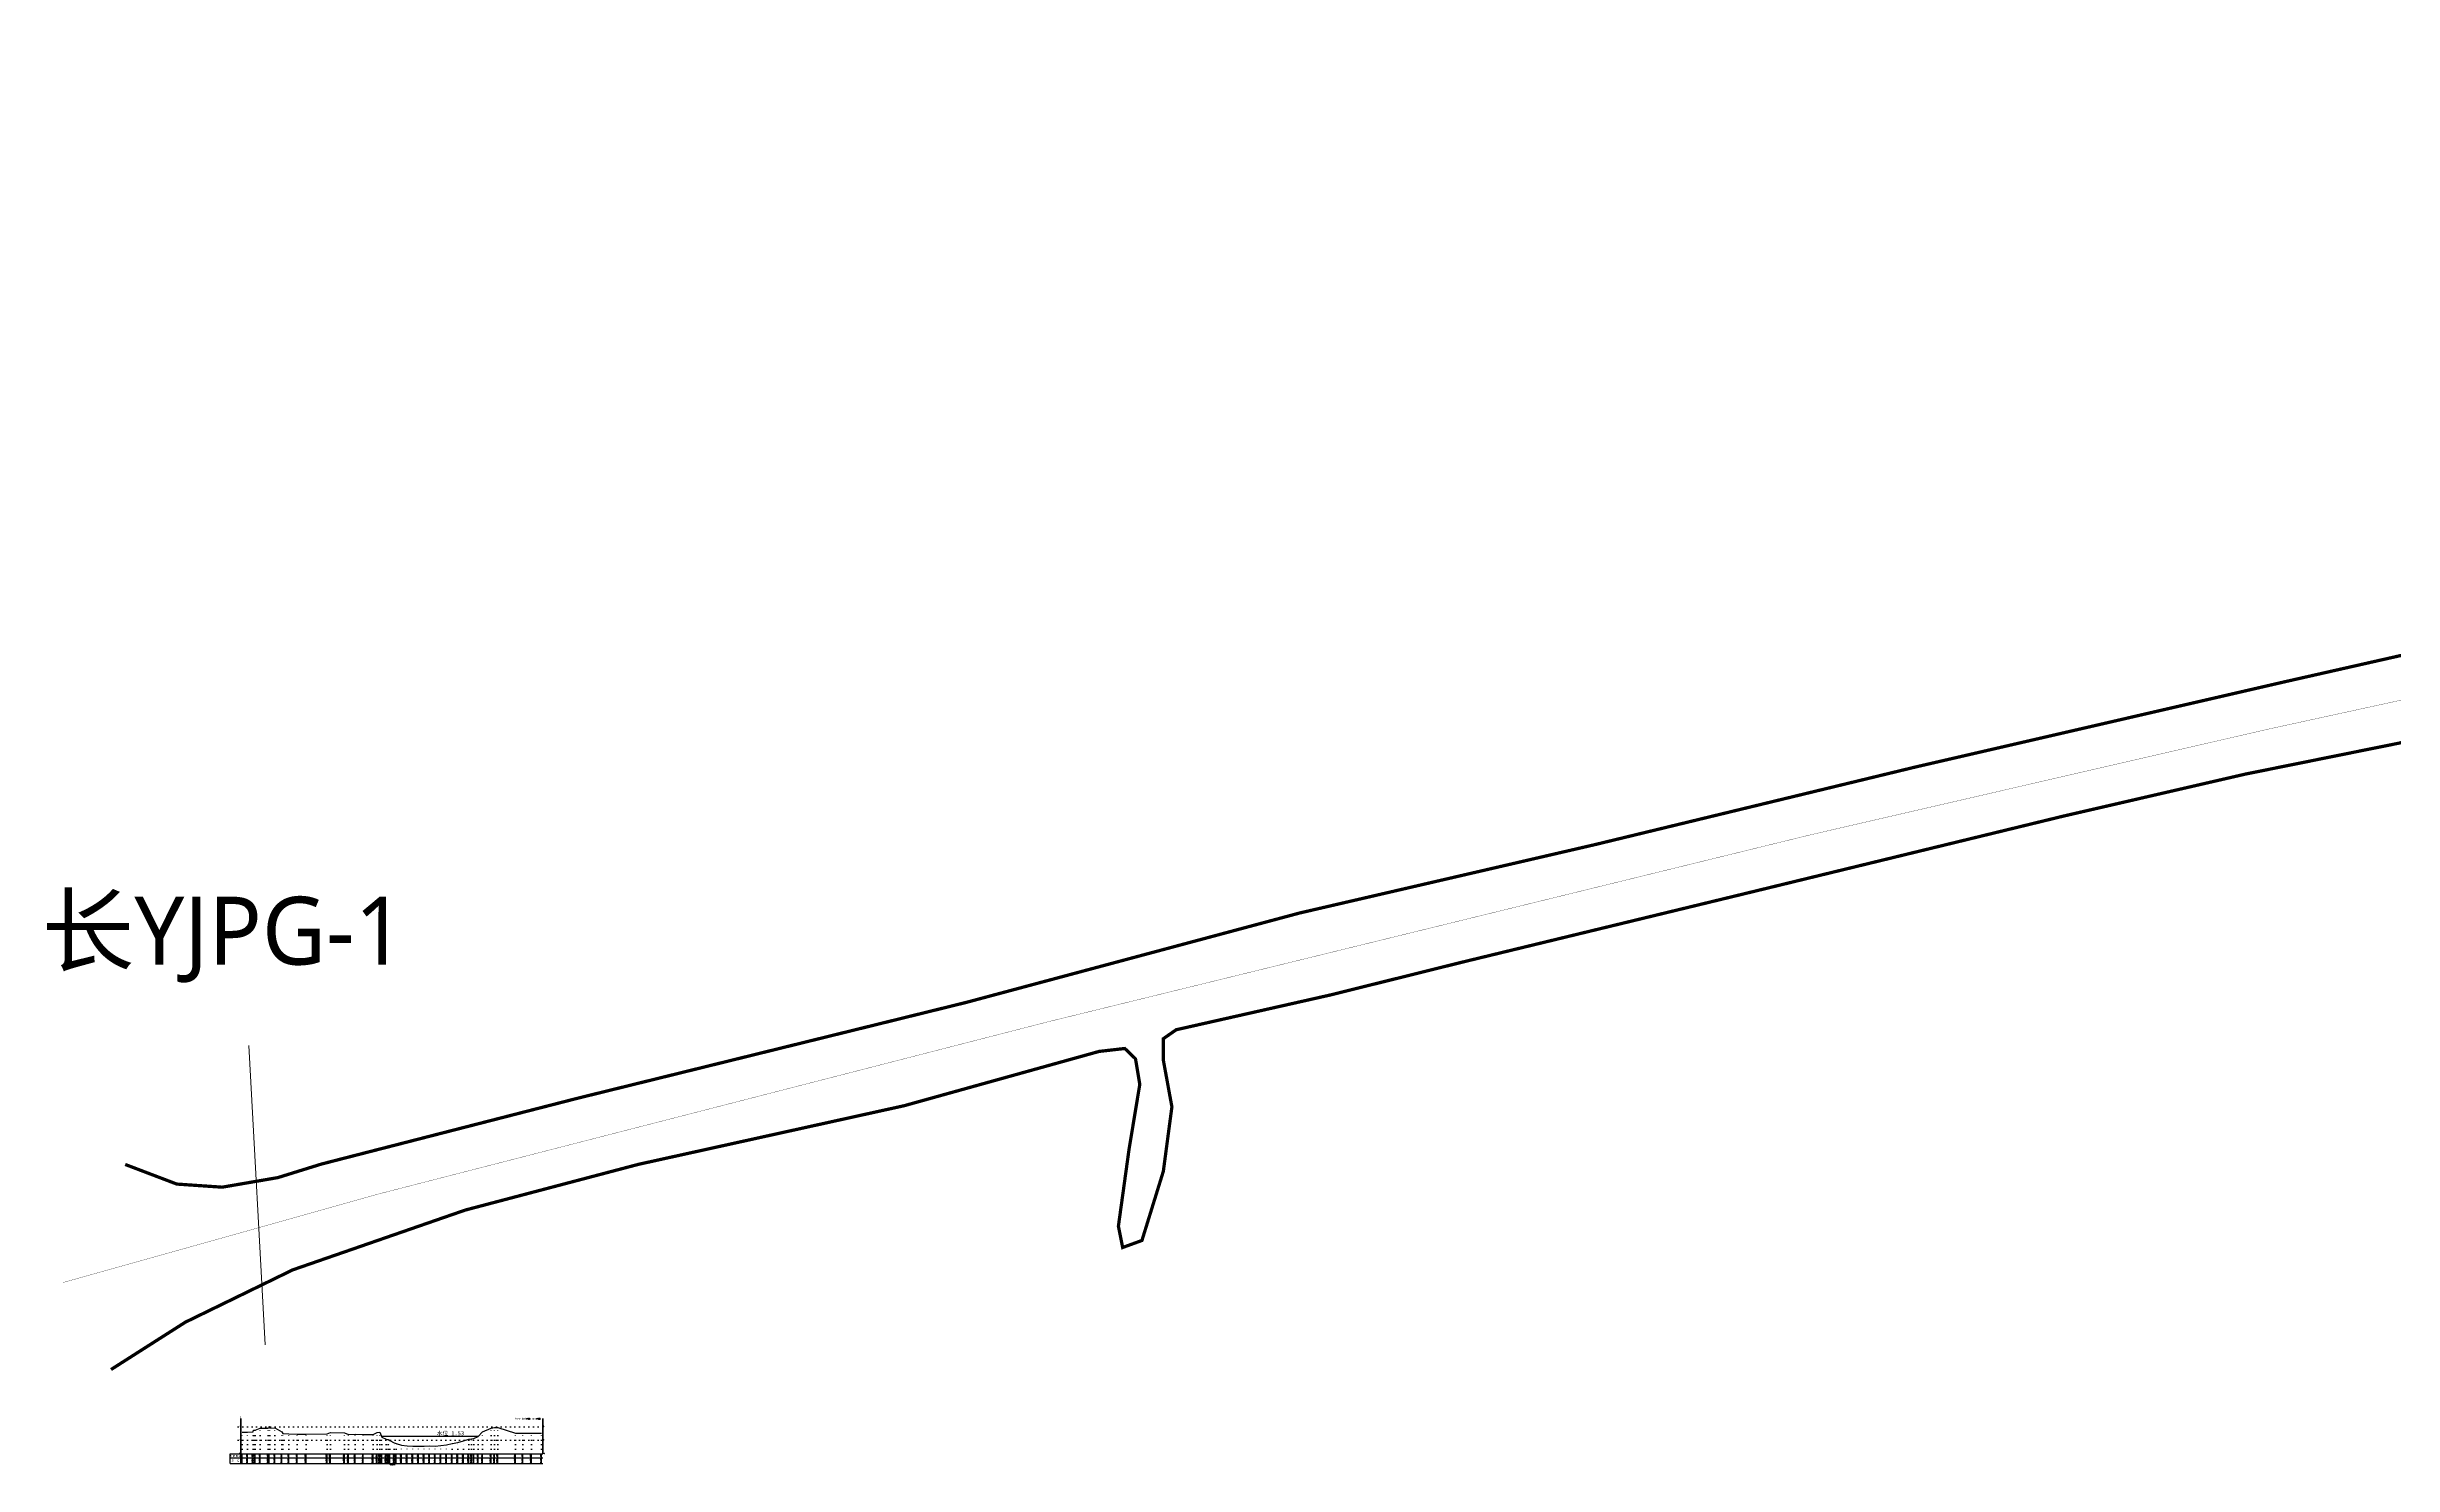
# Model space of a CAD drawing. Header units: millimetres. Extents: x 492417 to 501387, y 3423661 to 3433273.
# Drawn here: x 492417 to 493282, y 3424208 to 3424731 of the extents above; entities that cross this region are included whole.
import ezdxf
from ezdxf.enums import TextEntityAlignment as Align

# ---------------------------------------------------------------- set-up
doc = ezdxf.new("R2010")
doc.units = ezdxf.units.MM
doc.linetypes.add('X4', pattern=[1.6, 0, -1.6])
for name, color, linetype in [('DMX', 1, 'Continuous'), ('zdm1', 2, 'Continuous'), ('ZDMT5', 3, 'Continuous'), ('断面号', 7, 'Continuous'), ('断面线', 6, 'Continuous'), ('水位', 4, 'Continuous')]:
    doc.layers.add(name, color=color, linetype=linetype)
doc.layers.add('市级河道', color=160, linetype='Continuous', lineweight=40)
doc.layers.add('常水位岸线', color=7, linetype='Continuous', lineweight=0, true_color=0x00aeef)
doc.styles.add('HZ', font='rs.shx', dxfattribs={"width": 0.8, "bigfont": 'hztxt.shx'})
doc.styles.add('微软雅黑', font='msyh.ttf')
doc.styles.add('黑体', font='simhei.ttf')

msp = doc.modelspace()

# ---------------------------------------------------------------- linework, layer by layer
at = {"layer": 'DMX', "linetype": 'Continuous', "flags": 128}
msp.add_lwpolyline([(492489.23, 3424220.54), (492491.18, 3424220.53), (492493.23, 3424220.6), (492493.32, 3424221.24), (492494.04, 3424221.26), (492495.86, 3424222.05), (492498.82, 3424222.06), (492498.96, 3424222.26), (492499.12, 3424222.26), (492499.18, 3424222.65), (492499.3, 3424222.66), (492499.4, 3424222.02), (492501.27, 3424222.1), (492503.88, 3424220.69), (492504.15, 3424220.01), (492506.45, 3424219.9), (492509.53, 3424219.76), (492512.78, 3424219.78), (492520.52, 3424219.89), (492521.73, 3424220.4), (492526.91, 3424220.27), (492528.34, 3424219.63), (492530.84, 3424219.77), (492533.8, 3424219.64), (492537.42, 3424219.68), (492538.95, 3424220.43), (492539.88, 3424220.55), (492540.61, 3424218.67), (492542.23, 3424217.97), (492543.04, 3424217.8), (492543.65, 3424217.42), (492545.24, 3424216.56), (492545.95, 3424216.4), (492547.89, 3424215.77), (492549.99, 3424215.49), (492552.08, 3424215.37), (492554.18, 3424215.32), (492556.23, 3424215.33), (492558.29, 3424215.45), (492560.34, 3424215.34), (492562.46, 3424215.62), (492564.54, 3424215.85), (492566.6, 3424216.33), (492568.62, 3424216.75), (492570.7, 3424217.35), (492572.68, 3424217.98), (492573.74, 3424218.1), (492574.58, 3424218.16), (492576.2, 3424218.91), (492577.8, 3424220.67), (492580.94, 3424222.04), (492582.22, 3424222.24), (492583.4, 3424222.25), (492589.93, 3424220.17), (492592.66, 3424220.11), (492595.81, 3424220.11), (492599.55, 3424220.15)], dxfattribs=at)
at = {"layer": 'zdm1', "linetype": 'X4'}
for p, q in [((492487.73, 3424222.53), (492601.05, 3424222.53)), ((492487.73, 3424217.53), (492601.05, 3424217.53)), ((492487.73, 3424212.53), (492601.05, 3424212.53))]:
    msp.add_line(p, q, dxfattribs=at)
at = {"layer": 'zdm1', "linetype": 'Continuous'}
for p, q in [((492488.68, 3424212.53), (492488.68, 3424225.53)), ((492488.78, 3424212.53), (492488.78, 3424225.53)), ((492600, 3424212.53), (492600, 3424225.53)), ((492600.1, 3424212.53), (492600.1, 3424225.53)), ((492484.73, 3424209.03), (492484.73, 3424212.53)), ((492484.73, 3424212.53), (492489.23, 3424212.53)), ((492484.73, 3424211.03), (492600.05, 3424211.03)), ((492488.73, 3424209.03), (492488.73, 3424212.53)), ((492489.23, 3424212.53), (492600.05, 3424212.53)), ((492484.73, 3424209.03), (492600.05, 3424209.03))]:
    msp.add_line(p, q, dxfattribs=at)
at = {"layer": 'zdm1', "linetype": 'Continuous', "flags": 128}
for points in [[(492488.73, 3424225.53, 0.1, 0.1, 0), (492488.73, 3424226.53, 0.1, 0.1, 0)], [(492488.73, 3424223.53, 0.1, 0.1, 0), (492488.73, 3424224.53, 0.1, 0.1, 0)], [(492488.73, 3424221.53, 0.1, 0.1, 0), (492488.73, 3424222.53, 0.1, 0.1, 0)], [(492488.73, 3424219.53, 0.1, 0.1, 0), (492488.73, 3424220.53, 0.1, 0.1, 0)], [(492600.05, 3424225.53, 0.1, 0.1, 0), (492600.05, 3424226.53, 0.1, 0.1, 0)], [(492600.05, 3424223.53, 0.1, 0.1, 0), (492600.05, 3424224.53, 0.1, 0.1, 0)], [(492600.05, 3424221.53, 0.1, 0.1, 0), (492600.05, 3424222.53, 0.1, 0.1, 0)], [(492600.05, 3424219.53, 0.1, 0.1, 0), (492600.05, 3424220.53, 0.1, 0.1, 0)], [(492488.73, 3424217.53, 0.1, 0.1, 0), (492488.73, 3424218.53, 0.1, 0.1, 0)], [(492488.73, 3424215.53, 0.1, 0.1, 0), (492488.73, 3424216.53, 0.1, 0.1, 0)], [(492488.73, 3424213.53, 0.1, 0.1, 0), (492488.73, 3424214.53, 0.1, 0.1, 0)], [(492600.05, 3424217.53, 0.1, 0.1, 0), (492600.05, 3424218.53, 0.1, 0.1, 0)], [(492600.05, 3424215.53, 0.1, 0.1, 0), (492600.05, 3424216.53, 0.1, 0.1, 0)], [(492600.05, 3424213.53, 0.1, 0.1, 0), (492600.05, 3424214.53, 0.1, 0.1, 0)]]:
    msp.add_lwpolyline(points, format="xyseb", dxfattribs=at)
at = {"layer": 'ZDMT5', "linetype": 'X4'}
for p, q in [((492489.23, 3424212.53), (492489.23, 3424220.54)), ((492491.18, 3424212.53), (492491.18, 3424220.53)), ((492493.23, 3424212.53), (492493.23, 3424220.6)), ((492493.32, 3424212.53), (492493.32, 3424221.24)), ((492494.04, 3424212.53), (492494.04, 3424221.26)), ((492495.86, 3424212.53), (492495.86, 3424222.05)), ((492498.82, 3424212.53), (492498.82, 3424222.06)), ((492498.96, 3424212.53), (492498.96, 3424222.26)), ((492499.12, 3424212.53), (492499.12, 3424222.26)), ((492499.18, 3424212.53), (492499.18, 3424222.65)), ((492499.3, 3424212.53), (492499.3, 3424222.66)), ((492499.4, 3424212.53), (492499.4, 3424222.02)), ((492501.27, 3424212.53), (492501.27, 3424222.1)), ((492503.88, 3424212.53), (492503.88, 3424220.69)), ((492504.15, 3424212.53), (492504.15, 3424220.01)), ((492506.45, 3424212.53), (492506.45, 3424219.9)), ((492509.53, 3424212.53), (492509.53, 3424219.76)), ((492512.78, 3424212.53), (492512.78, 3424219.78)), ((492520.52, 3424212.53), (492520.52, 3424219.89)), ((492521.73, 3424212.53), (492521.73, 3424220.4)), ((492526.91, 3424212.53), (492526.91, 3424220.27)), ((492528.34, 3424212.53), (492528.34, 3424219.63)), ((492530.84, 3424212.53), (492530.84, 3424219.77)), ((492533.8, 3424212.53), (492533.8, 3424219.64)), ((492537.42, 3424212.53), (492537.42, 3424219.68)), ((492538.95, 3424212.53), (492538.95, 3424220.43)), ((492539.88, 3424212.53), (492539.88, 3424220.55)), ((492577.8, 3424212.53), (492577.8, 3424220.67)), ((492580.94, 3424212.53), (492580.94, 3424222.04)), ((492582.22, 3424212.53), (492582.22, 3424222.24)), ((492583.4, 3424212.53), (492583.4, 3424222.25)), ((492589.93, 3424212.53), (492589.93, 3424220.17)), ((492592.66, 3424212.53), (492592.66, 3424220.11)), ((492595.81, 3424212.53), (492595.81, 3424220.11)), ((492599.55, 3424212.53), (492599.55, 3424220.15)), ((492540.61, 3424212.53), (492540.61, 3424218.67)), ((492542.23, 3424212.53), (492542.23, 3424217.97)), ((492543.04, 3424212.53), (492543.04, 3424217.8)), ((492543.65, 3424212.53), (492543.65, 3424217.42)), ((492545.24, 3424212.53), (492545.24, 3424216.56)), ((492545.95, 3424212.53), (492545.95, 3424216.4)), ((492547.89, 3424212.53), (492547.89, 3424215.77)), ((492549.99, 3424212.53), (492549.99, 3424215.49)), ((492552.08, 3424212.53), (492552.08, 3424215.37)), ((492554.18, 3424212.53), (492554.18, 3424215.32)), ((492556.23, 3424212.53), (492556.23, 3424215.33)), ((492558.29, 3424212.53), (492558.29, 3424215.45)), ((492560.34, 3424212.53), (492560.34, 3424215.34)), ((492562.46, 3424212.53), (492562.46, 3424215.62)), ((492564.54, 3424212.53), (492564.54, 3424215.85)), ((492566.6, 3424212.53), (492566.6, 3424216.33)), ((492568.62, 3424212.53), (492568.62, 3424216.75)), ((492570.7, 3424212.53), (492570.7, 3424217.35)), ((492572.68, 3424212.53), (492572.68, 3424217.98)), ((492573.74, 3424212.53), (492573.74, 3424218.1)), ((492574.58, 3424212.53), (492574.58, 3424218.16)), ((492576.2, 3424212.53), (492576.2, 3424218.91))]:
    msp.add_line(p, q, dxfattribs=at)
at = {"layer": 'ZDMT5', "linetype": 'Continuous'}
for p, q in [((492489.23, 3424209.03), (492489.23, 3424212.53)), ((492491.18, 3424209.03), (492491.18, 3424212.53)), ((492493.23, 3424209.03), (492493.23, 3424212.53)), ((492494.04, 3424209.03), (492494.04, 3424212.53)), ((492495.86, 3424209.03), (492495.86, 3424212.53)), ((492498.82, 3424209.03), (492498.82, 3424212.53)), ((492499.12, 3424209.03), (492499.12, 3424212.53)), ((492501.27, 3424209.03), (492501.27, 3424212.53)), ((492503.88, 3424209.03), (492503.88, 3424212.53)), ((492506.45, 3424209.03), (492506.45, 3424212.53)), ((492509.53, 3424209.03), (492509.53, 3424212.53)), ((492512.78, 3424209.03), (492512.78, 3424212.53)), ((492520.52, 3424209.03), (492520.52, 3424212.53)), ((492521.73, 3424209.03), (492521.73, 3424212.53)), ((492526.91, 3424209.03), (492526.91, 3424212.53)), ((492528.34, 3424209.03), (492528.34, 3424212.53)), ((492530.84, 3424209.03), (492530.84, 3424212.53)), ((492533.8, 3424209.03), (492533.8, 3424212.53)), ((492537.42, 3424209.03), (492537.42, 3424212.53)), ((492538.95, 3424209.03), (492538.95, 3424212.53)), ((492539.88, 3424209.03), (492539.88, 3424212.53)), ((492540.61, 3424209.03), (492540.61, 3424212.53)), ((492542.23, 3424209.03), (492542.23, 3424212.53)), ((492543.04, 3424209.03), (492543.04, 3424212.53)), ((492543.65, 3424209.03), (492543.65, 3424212.53)), ((492545.24, 3424209.03), (492545.24, 3424212.53)), ((492545.95, 3424209.03), (492545.95, 3424212.53)), ((492547.89, 3424209.03), (492547.89, 3424212.53)), ((492549.99, 3424209.03), (492549.99, 3424212.53)), ((492552.08, 3424209.03), (492552.08, 3424212.53)), ((492554.18, 3424209.03), (492554.18, 3424212.53)), ((492556.23, 3424209.03), (492556.23, 3424212.53)), ((492558.29, 3424209.03), (492558.29, 3424212.53)), ((492560.34, 3424209.03), (492560.34, 3424212.53)), ((492562.46, 3424209.03), (492562.46, 3424212.53)), ((492564.54, 3424209.03), (492564.54, 3424212.53)), ((492566.6, 3424209.03), (492566.6, 3424212.53)), ((492568.62, 3424209.03), (492568.62, 3424212.53)), ((492570.7, 3424209.03), (492570.7, 3424212.53)), ((492572.68, 3424209.03), (492572.68, 3424212.53)), ((492573.74, 3424209.03), (492573.74, 3424212.53)), ((492574.58, 3424209.03), (492574.58, 3424212.53)), ((492576.2, 3424209.03), (492576.2, 3424212.53)), ((492577.8, 3424209.03), (492577.8, 3424212.53)), ((492580.94, 3424209.03), (492580.94, 3424212.53)), ((492582.22, 3424209.03), (492582.22, 3424212.53)), ((492583.4, 3424209.03), (492583.4, 3424212.53)), ((492589.93, 3424209.03), (492589.93, 3424212.53)), ((492592.66, 3424209.03), (492592.66, 3424212.53)), ((492595.81, 3424209.03), (492595.81, 3424212.53)), ((492599.55, 3424209.03), (492599.55, 3424212.53))]:
    msp.add_line(p, q, dxfattribs=at)
at = {"layer": '市级河道', "lineweight": 0, "const_width": 0.1}
msp.add_lwpolyline([(492423.23, 3424275.65), (492489.38, 3424294.17), (492539.09, 3424308.15), (492785.7, 3424371.55), (493066.76, 3424440.44), (493235.5, 3424479.38), (493391.25, 3424513.33), (493499.08, 3424535.79), (493623.89, 3424567.24), (493744.7, 3424604.69), (493910.94, 3424651.11), (494113.62, 3424701.53), (494145.49, 3424706.4), (494254.71, 3424730.64)], dxfattribs=at)
at = {"layer": '常水位岸线', "const_width": 1.2, "elevation": 1.1, "flags": 128}
msp.add_lwpolyline([(492446.11, 3424319.12), (492465.1, 3424311.9), (492481.82, 3424310.75), (492502.35, 3424314.28), (492518.32, 3424319.24), (492523.95, 3424320.69), (492612.71, 3424343.48), (492755.97, 3424378.79), (492878.85, 3424411.72), (492987.67, 3424436.91), (493105.69, 3424465.47), (493241.53, 3424496.81), (493356.51, 3424522.8), (493421.07, 3424534.63), (493548.57, 3424566.85), (493552.35, 3424568.02), (493555.75, 3424569.07), (493559.15, 3424570.13), (493568.83, 3424573.13), (493572.87, 3424574.38), (493575.33, 3424575.14), (493576.92, 3424575.83), (493583.19, 3424578.52)], dxfattribs=at)
at = {"layer": '常水位岸线', "const_width": 1.2, "flags": 128}
msp.add_lwpolyline([(493377.96, 3424493.23), (493227.44, 3424462.9), (493160.47, 3424447.45), (493039.86, 3424418.12), (492939.04, 3424393.69), (492890.15, 3424381.53), (492833.38, 3424368.73), (492828.64, 3424365.43), (492828.64, 3424357.55), (492831.8, 3424340.32), (492828.64, 3424316.59), (492820.76, 3424291.13), (492813.66, 3424288.54), (492812.08, 3424296.37), (492812.71, 3424300.92), (492816.03, 3424324.86), (492819.97, 3424348.61), (492818.39, 3424358.02), (492814.45, 3424361.83), (492804.98, 3424360.75), (492733.2, 3424340.77), (492635.18, 3424319.15), (492571.41, 3424302.32), (492532.04, 3424288.68), (492507.84, 3424280.3), (492468.27, 3424261.03), (492454.57, 3424252.31), (492440.88, 3424243.59)], dxfattribs=at)
at = {"layer": '断面线', "lineweight": 0}
msp.add_line((492491.61, 3424362.89, 10), (492497.66, 3424252.73, 10), dxfattribs=at)
at = {"layer": '水位', "linetype": 'Continuous', "flags": 128}
msp.add_lwpolyline([(492540.46, 3424219.06), (492540.61, 3424219.06), (492542.23, 3424219.06), (492543.04, 3424219.06), (492543.65, 3424219.06), (492545.24, 3424219.06), (492545.95, 3424219.06), (492547.89, 3424219.06), (492549.99, 3424219.06), (492552.08, 3424219.06), (492554.18, 3424219.06), (492556.23, 3424219.06), (492558.29, 3424219.06), (492560.34, 3424219.06), (492562.46, 3424219.06), (492564.54, 3424219.06), (492566.6, 3424219.06), (492568.62, 3424219.06), (492570.7, 3424219.06), (492572.68, 3424219.06), (492573.74, 3424219.06), (492574.58, 3424219.06), (492576.2, 3424219.06), (492576.34, 3424219.06)], dxfattribs=at)

# ---------------------------------------------------------------- texts
at = {"layer": 'zdm1', "linetype": 'Continuous', "style": 'HZ', "width": 0.8}
for s, p in [('5', (492488.63, 3424222.53)), ('-5', (492488.63, 3424212.53)), ('0', (492488.63, 3424217.53))]:
    msp.add_text(s, height=0.3, dxfattribs=at).set_placement(p, align=Align.BOTTOM_RIGHT)
for s, p in [('5', (492600.15, 3424222.53)), ('0', (492600.15, 3424217.53)), ('-5', (492600.15, 3424212.53))]:
    msp.add_text(s, height=0.3, dxfattribs=at).set_placement(p)
for s, height, p in [('地 面 高 程', 0.6, (492486.73, 3424211.78)), ('里    程', 0.6, (492486.73, 3424210.03)), ('长YJPG-1', 0.4, (492544.39, 3424208.63))]:
    msp.add_text(s, height=height, dxfattribs=at).set_placement(p, align=Align.MIDDLE)
at = {"layer": 'ZDMT5', "linetype": 'Continuous', "style": 'HZ', "width": 0.8}
msp.add_text('比例尺:  横向 1:100  纵向 1:100', height=0.5, dxfattribs=at).set_placement((492599.05, 3424225.03), align=Align.BOTTOM_RIGHT)
for s, p in [('3.01', (492489.18, 3424211.78)), ('0+000.0', (492489.18, 3424210.03)), ('3.00', (492491.13, 3424211.78)), ('0+002.0', (492491.13, 3424210.03)), ('3.07', (492493.18, 3424211.78)), ('0+004.0', (492493.18, 3424210.03)), ('3.73', (492493.99, 3424211.78)), ('0+004.8', (492493.99, 3424210.03)), ('4.52', (492495.81, 3424211.78)), ('0+006.6', (492495.81, 3424210.03)), ('4.53', (492498.77, 3424211.78)), ('0+009.6', (492498.77, 3424210.03)), ('4.73', (492499.07, 3424211.78)), ('0+009.9', (492499.07, 3424210.03)), ('4.57', (492501.22, 3424211.78)), ('0+012.0', (492501.22, 3424210.03)), ('3.16', (492503.83, 3424211.78)), ('0+014.7', (492503.83, 3424210.03)), ('2.37', (492506.4, 3424211.78)), ('0+017.2', (492506.4, 3424210.03)), ('2.23', (492509.48, 3424211.78)), ('0+020.3', (492509.48, 3424210.03)), ('2.25', (492512.73, 3424211.78)), ('0+023.6', (492512.73, 3424210.03)), ('2.36', (492520.47, 3424211.78)), ('0+031.3', (492520.47, 3424210.03)), ('2.87', (492521.68, 3424211.78)), ('0+032.5', (492521.68, 3424210.03)), ('2.74', (492526.86, 3424211.78)), ('0+037.7', (492526.86, 3424210.03)), ('2.10', (492528.29, 3424211.78)), ('0+039.1', (492528.29, 3424210.03)), ('2.24', (492530.79, 3424211.78)), ('0+041.6', (492530.79, 3424210.03)), ('2.11', (492533.75, 3424211.78)), ('0+044.6', (492533.75, 3424210.03)), ('2.15', (492537.37, 3424211.78)), ('0+048.2', (492537.37, 3424210.03)), ('2.90', (492538.9, 3424211.78)), ('0+049.7', (492538.9, 3424210.03)), ('3.02', (492539.83, 3424211.78)), ('0+050.7', (492539.83, 3424210.03)), ('1.14', (492540.56, 3424211.78)), ('0+051.4', (492540.56, 3424210.03)), ('0.44', (492542.18, 3424211.78)), ('0+053.0', (492542.18, 3424210.03)), ('0.27', (492542.99, 3424211.78)), ('0+053.8', (492542.99, 3424210.03)), ('-0.11', (492543.6, 3424211.78)), ('0+054.4', (492543.6, 3424210.03)), ('-0.97', (492545.19, 3424211.78)), ('0+056.0', (492545.19, 3424210.03)), ('-1.13', (492545.9, 3424211.78)), ('0+056.7', (492545.9, 3424210.03)), ('-1.76', (492547.84, 3424211.78)), ('0+058.7', (492547.84, 3424210.03)), ('-2.04', (492549.94, 3424211.78)), ('0+060.8', (492549.94, 3424210.03)), ('-2.16', (492552.03, 3424211.78)), ('0+062.9', (492552.03, 3424210.03)), ('-2.21', (492554.13, 3424211.78)), ('0+065.0', (492554.13, 3424210.03)), ('-2.20', (492556.18, 3424211.78)), ('0+067.0', (492556.18, 3424210.03)), ('-2.08', (492558.24, 3424211.78)), ('0+069.1', (492558.24, 3424210.03)), ('-2.19', (492560.29, 3424211.78)), ('0+071.1', (492560.29, 3424210.03)), ('-1.91', (492562.41, 3424211.78)), ('0+073.2', (492562.41, 3424210.03)), ('-1.68', (492564.49, 3424211.78)), ('0+075.3', (492564.49, 3424210.03)), ('-1.20', (492566.55, 3424211.78)), ('0+077.4', (492566.55, 3424210.03)), ('-0.78', (492568.57, 3424211.78)), ('0+079.4', (492568.57, 3424210.03)), ('-0.18', (492570.65, 3424211.78)), ('0+081.5', (492570.65, 3424210.03)), ('0.45', (492572.63, 3424211.78)), ('0+083.5', (492572.63, 3424210.03)), ('0.57', (492573.69, 3424211.78)), ('0+084.5', (492573.69, 3424210.03)), ('0.63', (492574.53, 3424211.78)), ('0+085.4', (492574.53, 3424210.03)), ('1.38', (492576.15, 3424211.78)), ('0+087.0', (492576.15, 3424210.03)), ('3.14', (492577.75, 3424211.78)), ('0+088.6', (492577.75, 3424210.03)), ('4.51', (492580.89, 3424211.78)), ('0+091.7', (492580.89, 3424210.03)), ('4.71', (492582.17, 3424211.78)), ('0+093.0', (492582.17, 3424210.03)), ('4.72', (492583.35, 3424211.78)), ('0+094.2', (492583.35, 3424210.03)), ('2.64', (492589.88, 3424211.78)), ('0+100.7', (492589.88, 3424210.03)), ('2.58', (492592.61, 3424211.78)), ('0+103.4', (492592.61, 3424210.03)), ('2.58', (492595.76, 3424211.78)), ('0+106.6', (492595.76, 3424210.03)), ('2.62', (492599.5, 3424211.78)), ('0+110.3', (492599.5, 3424210.03))]:
    msp.add_text(s, height=0.3, rotation=90, dxfattribs=at).set_placement(p, align=Align.BOTTOM_CENTER)
at = {"layer": '断面号', "style": '微软雅黑'}
msp.add_text('长YJPG-1', height=25, dxfattribs=at).set_placement((492482.32, 3424403.63), align=Align.MIDDLE)
at = {"layer": '水位', "style": '黑体'}
msp.add_text('水位 1.53 ', height=1.5, dxfattribs=at).set_placement((492566.54, 3424220.18), align=Align.MIDDLE)

doc.saveas('drawing.dxf')
